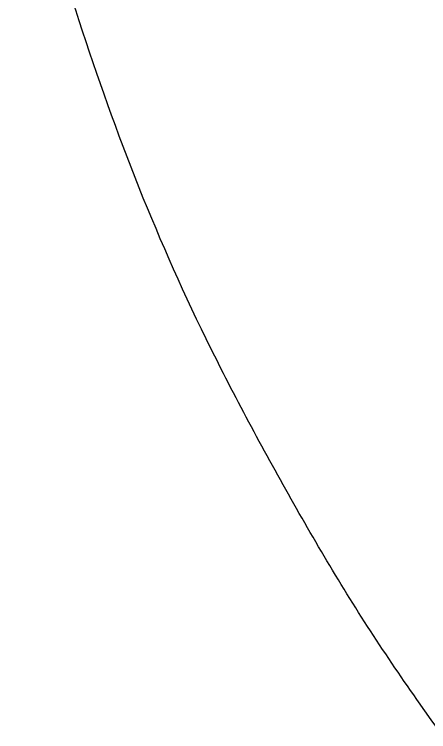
# Model space of a CAD drawing. Header units: millimetres. Extents: x 2.6 to 97.2, y 0.9 to 44.5.
# Drawn here: x 2.56 to 9.72, y 17.41 to 29.81 of the extents above; entities that cross this region are included whole.
import ezdxf

# ---------------------------------------------------------------- set-up
doc = ezdxf.new("R2010")
doc.units = ezdxf.units.MM

msp = doc.modelspace()

# ---------------------------------------------------------------- linework, layer by layer
at = {"color": 7, "linetype": 'Continuous', "lineweight": 25}
msp.add_open_spline([(17.281, 10.481), (17.217, 10.482), (17.152, 10.486), (17.024, 10.497), (16.961, 10.504), (16.771, 10.53), (16.647, 10.554), (16.277, 10.644), (16.033, 10.731), (15.568, 10.946), (15.349, 11.073), (14.936, 11.363), (14.742, 11.527), (14.373, 11.882), (14.198, 12.069), (13.851, 12.445), (13.68, 12.635), (13.175, 13.211), (12.846, 13.601), (11.877, 14.787), (11.252, 15.595), (10.03, 17.234), (9.431, 18.061), (8.312, 19.758), (7.794, 20.629), (6.802, 22.396), (6.323, 23.288), (5.431, 25.11), (5.022, 26.041), (4.275, 27.942), (3.937, 28.911), (3.464, 30.371), (3.31, 30.86), (3.014, 31.839), (2.875, 32.331), (2.662, 33.325), (2.589, 33.828), (2.562, 34.596), (2.566, 34.856), (2.598, 35.374), (2.626, 35.63), (2.747, 36.39), (2.873, 36.887), (3.129, 37.617), (3.226, 37.859), (3.44, 38.329), (3.556, 38.559), (3.933, 39.23), (4.221, 39.655), (4.713, 40.256), (4.887, 40.45), (5.248, 40.817), (5.436, 40.991), (6.024, 41.486), (6.445, 41.778), (7.334, 42.308), (7.794, 42.542), (8.733, 42.95), (9.213, 43.127), (10.191, 43.431), (10.689, 43.56), (11.69, 43.805), (12.19, 43.922), (13.196, 44.128), (13.701, 44.216), (14.715, 44.353), (15.225, 44.402), (16.25, 44.46), (16.765, 44.471), (17.281, 44.475)], degree=3, knots=[0, 0, 0, 0, 0.003906, 0.003906, 0.007813, 0.007813, 0.015625, 0.015625, 0.03125, 0.03125, 0.046875, 0.046875, 0.0625, 0.0625, 0.078125, 0.078125, 0.09375, 0.09375, 0.125, 0.125, 0.1875, 0.1875, 0.25, 0.25, 0.3125, 0.3125, 0.375, 0.375, 0.4375, 0.4375, 0.5, 0.5, 0.53125, 0.53125, 0.5625, 0.5625, 0.59375, 0.59375, 0.609375, 0.609375, 0.625, 0.625, 0.65625, 0.65625, 0.671875, 0.671875, 0.6875, 0.6875, 0.71875, 0.71875, 0.734375, 0.734375, 0.75, 0.75, 0.78125, 0.78125, 0.8125, 0.8125, 0.84375, 0.84375, 0.875, 0.875, 0.90625, 0.90625, 0.9375, 0.9375, 0.96875, 0.96875, 1, 1, 1, 1], dxfattribs=at)

doc.saveas('drawing.dxf')
